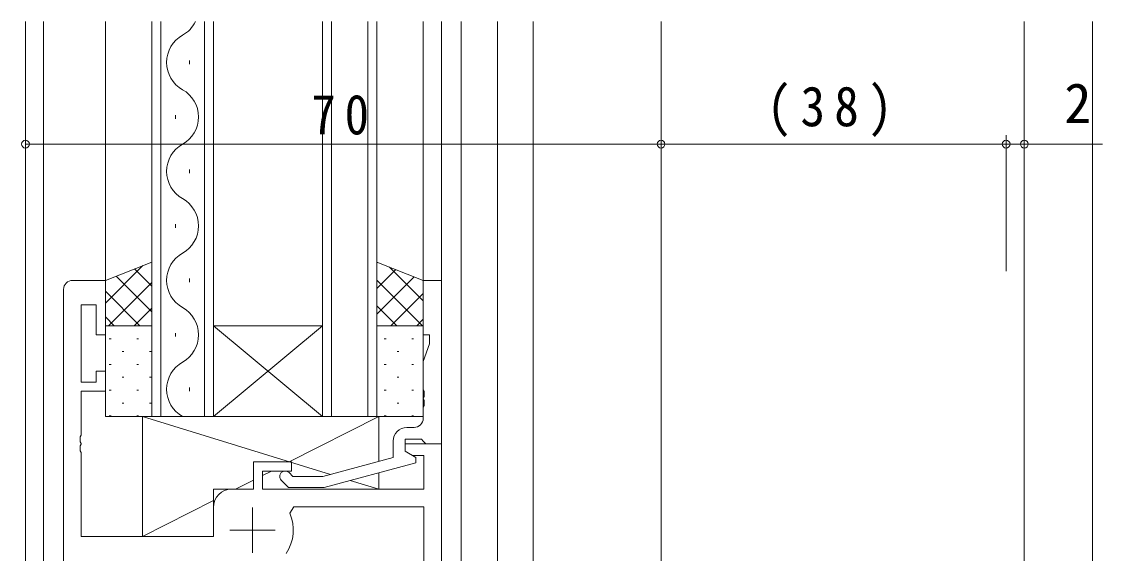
# Model space of a CAD drawing. Units: millimetres, scale not verified. Extents: x -594 to 539, y -420 to 386.
# Drawn here: x -421.2 to -302.1, y -58.5 to 0.1 of the extents above; entities that cross this region are included whole.
import ezdxf
from ezdxf.enums import TextEntityAlignment as Align

# ---------------------------------------------------------------- set-up
doc = ezdxf.new("R2010")
doc.units = ezdxf.units.MM
doc.header["$LTSCALE"] = 2
for name, color, linetype, lineweight in [('0-3_YKK_11', 7, 'Continuous', 9), ('0-5_YKK_12', 2, 'Continuous', 9), ('0-6_YKK_13', 4, 'Continuous', 9), ('0-8_YKK_D', 6, 'Continuous', 9), ('0-9_YSS_K', 3, 'Continuous', 9)]:
    doc.layers.add(name, color=color, linetype=linetype, lineweight=lineweight)
doc.styles.add('ＭＳ ゴシック', font='')
doc.styles.get('ＭＳ ゴシック').set_extended_font_data('MS Gothic')

msp = doc.modelspace()

# ---------------------------------------------------------------- linework, layer by layer
at = {"layer": '0-3_YKK_11'}
for p, q in [((-411.941, -28.434), (-415.541, -28.434)), ((-411.941, -34.434), (-411.941, -28.434)), ((-376.941, -28.434), (-376.941, -34.434)), ((-374.941, -28.434), (-376.941, -28.434)), ((-374.941, -46.434), (-374.941, -28.434)), ((-416.541, -29.434), (-416.541, -133.434)), ((-414.611, -31.134), (-412.941, -31.134)), ((-414.611, -39.634), (-414.611, -31.134)), ((-412.941, -31.134), (-412.941, -34.434)), ((-412.941, -34.434), (-411.941, -34.434)), ((-376.941, -34.434), (-376.241, -34.434)), ((-376.241, -34.434), (-376.241, -35.434)), ((-376.241, -35.434), (-376.941, -37.358)), ((-376.941, -37.358), (-376.941, -40.476)), ((-412.941, -38.434), (-412.941, -39.634)), ((-411.941, -38.434), (-412.941, -38.434)), ((-411.941, -40.634), (-411.941, -38.434)), ((-412.941, -39.634), (-414.611, -39.634)), ((-414.611, -40.634), (-411.941, -40.634)), ((-414.611, -45.476), (-414.611, -40.634)), ((-376.941, -40.476), (-376.821, -40.659)), ((-376.821, -41.209), (-376.941, -41.393)), ((-376.941, -41.393), (-376.941, -41.476)), ((-376.941, -41.476), (-376.821, -41.659)), ((-376.821, -40.659), (-376.821, -41.209)), ((-376.821, -42.209), (-376.941, -42.393)), ((-376.941, -42.393), (-376.941, -43.634)), ((-376.821, -41.659), (-376.821, -42.209)), ((-377.941, -44.634), (-378.741, -44.634)), ((-414.731, -45.659), (-414.611, -45.476)), ((-414.731, -46.209), (-414.731, -45.659)), ((-414.611, -46.393), (-414.731, -46.209)), ((-414.611, -46.476), (-414.611, -46.393)), ((-380.241, -46.134), (-380.241, -47.955)), ((-378.941, -45.934), (-377.141, -45.934)), ((-378.941, -47.234), (-378.941, -45.934)), ((-377.141, -45.934), (-376.941, -46.134)), ((-376.941, -46.134), (-376.641, -46.434)), ((-414.731, -46.659), (-414.611, -46.476)), ((-414.731, -47.209), (-414.731, -46.659)), ((-414.611, -47.393), (-414.731, -47.209)), ((-414.611, -56.634), (-414.611, -47.393)), ((-378.941, -46.434), (-378.941, -47.234)), ((-374.941, -46.434), (-378.941, -46.434)), ((-377.741, -47.927), (-378.941, -47.234)), ((-378.941, -47.234), (-378.075, -47.734)), ((-376.641, -46.434), (-374.941, -46.434)), ((-374.941, -120.434), (-374.941, -46.434)), ((-395.641, -48.434), (-395.641, -51.434)), ((-391.441, -48.434), (-395.641, -48.434)), ((-391.441, -49.434), (-391.441, -48.434)), ((-380.241, -47.955), (-388.003, -50.034)), ((-387.845, -51.234), (-377.741, -48.527)), ((-378.075, -47.734), (-376.871, -47.734)), ((-377.741, -48.527), (-377.741, -47.927)), ((-376.871, -47.734), (-376.871, -51.434)), ((-394.641, -49.434), (-391.441, -49.434)), ((-394.641, -51.434), (-394.641, -49.434)), ((-391.293, -50.034), (-391.717, -49.61)), ((-392.566, -50.459), (-391.79, -51.234)), ((-388.003, -50.034), (-391.293, -50.034)), ((-395.641, -51.434), (-398.041, -51.434)), ((-376.871, -51.434), (-394.641, -51.434)), ((-391.79, -51.234), (-387.845, -51.234)), ((-400.041, -53.434), (-400.041, -56.634)), ((-395.741, -53.434), (-395.741, -58.434)), ((-391.645, -54.071), (-391.19, -53.364)), ((-391.19, -53.364), (-376.871, -53.364)), ((-376.871, -53.364), (-376.871, -120.504)), ((-398.241, -55.934), (-393.241, -55.934)), ((-400.041, -56.634), (-414.611, -56.634))]:
    msp.add_line(p, q, dxfattribs=at)
for centre, radius, start, end in [((-415.541, -29.434), 1, 90, 179.99998), ((-377.941, -43.634), 1, 270, 359.99998), ((-378.741, -46.134), 1.5, 90, 179.99998), ((-392.141, -50.034), 0.6, 44.99998, 225), ((-398.041, -53.434), 2, 90, 179.99998), ((-395.741, -55.934), 4.5, 325.15007, 24.45636)]:
    msp.add_arc(centre, radius, start, end, dxfattribs=at)
at = {"layer": '0-5_YKK_12'}
for p, q in [((-420.741, 0.062), (-420.741, -166.434)), ((-418.741, 0.062), (-418.741, -133.438)), ((-411.941, 0.062), (-411.941, -28.438)), ((-406.841, -43.434), (-406.841, 0.062)), ((-405.841, 0.062), (-405.841, -43.434)), ((-401.041, -43.434), (-401.041, 0.062)), ((-400.041, 0.062), (-400.041, -43.434)), ((-388.041, -43.434), (-388.041, 0.062)), ((-387.041, 0.062), (-387.041, -43.434)), ((-383.041, -43.434), (-383.041, 0.062)), ((-382.041, 0.062), (-382.041, -43.434)), ((-376.941, 0.062), (-376.941, -28.438)), ((-374.941, 0.062), (-374.941, -28.738)), ((-372.741, 0.062), (-372.741, -133.438)), ((-368.741, 0.062), (-368.741, -113.434)), ((-364.841, 0.062), (-364.841, -113.434)), ((-350.741, 0.062), (-350.741, -151.434)), ((-310.741, 0.062), (-310.742, -151.434)), ((-402.681, -4.634), (-402.681, -4.234)), ((-404.201, -10.634), (-404.201, -10.234)), ((-402.681, -16.634), (-402.681, -16.234)), ((-404.201, -22.634), (-404.201, -22.234)), ((-402.681, -28.634), (-402.681, -28.234)), ((-404.201, -34.634), (-404.201, -34.234)), ((-388.041, -43.434), (-400.041, -33.434)), ((-400.041, -43.434), (-388.041, -33.434)), ((-400.041, -33.434), (-388.041, -33.434)), ((-402.681, -40.634), (-402.681, -40.234)), ((-400.041, -43.434), (-406.841, -43.434)), ((-400.041, -43.434), (-388.041, -43.434)), ((-382.041, -43.434), (-388.041, -43.434))]:
    msp.add_line(p, q, dxfattribs=at)
for centre, start, end in [((-405.118, 1.566), 299.20253, 334.05182), ((-401.765, -4.434), 119.20253, 240.79745), ((-405.118, -10.434), 299.20253, 60.79745), ((-401.765, -16.434), 119.20253, 240.79745), ((-405.118, -22.434), 299.20253, 60.79745), ((-401.765, -28.434), 119.20253, 240.79745), ((-405.118, -34.434), 299.20253, 60.79745), ((-401.765, -40.434), 119.20253, 240.79745)]:
    msp.add_arc(centre, 3.437, start, end, dxfattribs=at)
at = {"layer": '0-6_YKK_13'}
for p, q in [((-406.841, -26.434), (-411.941, -28.434)), ((-407.807, -26.813), (-411.941, -30.948)), ((-408.733, -27.176), (-406.841, -29.067)), ((-406.841, -33.434), (-406.841, -26.434)), ((-382.041, -26.434), (-376.941, -28.434)), ((-382.041, -33.434), (-382.041, -26.434)), ((-381.992, -26.454), (-382.041, -26.503)), ((-379.96, -27.251), (-382.041, -29.332)), ((-380.641, -26.984), (-376.941, -30.683)), ((-411.941, -28.434), (-411.941, -33.434)), ((-410.764, -27.973), (-406.841, -31.896)), ((-377.928, -28.047), (-382.041, -32.16)), ((-382.041, -28.411), (-377.018, -33.434)), ((-376.941, -28.434), (-376.941, -33.434)), ((-411.941, -29.624), (-408.131, -33.434)), ((-406.841, -28.676), (-411.6, -33.434)), ((-376.941, -29.889), (-380.487, -33.434)), ((-406.841, -31.505), (-408.771, -33.434)), ((-382.041, -31.24), (-379.847, -33.434)), ((-411.941, -32.452), (-410.96, -33.434)), ((-376.941, -32.717), (-377.659, -33.434)), ((-411.941, -33.434), (-406.841, -33.434)), ((-411.941, -43.434), (-411.941, -33.434)), ((-411.941, -33.434), (-406.841, -33.434)), ((-410.106, -33.455), (-409.906, -33.455)), ((-407.076, -33.455), (-406.876, -33.455)), ((-406.841, -33.434), (-406.841, -43.434)), ((-376.941, -33.434), (-382.041, -33.434)), ((-382.041, -33.434), (-382.041, -43.434)), ((-376.941, -33.434), (-382.041, -33.434)), ((-379.806, -33.455), (-379.606, -33.455)), ((-376.941, -43.434), (-376.941, -33.434)), ((-411.521, -34.87), (-411.321, -34.87)), ((-408.491, -34.87), (-408.291, -34.87)), ((-381.221, -34.87), (-381.021, -34.87)), ((-378.191, -34.87), (-377.991, -34.87)), ((-410.106, -36.285), (-409.906, -36.285)), ((-407.076, -36.285), (-406.876, -36.285)), ((-379.806, -36.285), (-379.606, -36.285)), ((-411.521, -37.7), (-411.321, -37.7)), ((-408.491, -37.7), (-408.291, -37.7)), ((-381.221, -37.7), (-381.021, -37.7)), ((-378.191, -37.7), (-377.991, -37.7)), ((-410.106, -39.115), (-409.906, -39.115)), ((-407.076, -39.115), (-406.876, -39.115)), ((-379.806, -39.115), (-379.606, -39.115)), ((-411.521, -40.53), (-411.321, -40.53)), ((-408.491, -40.53), (-408.291, -40.53)), ((-381.221, -40.53), (-381.021, -40.53)), ((-378.191, -40.53), (-377.991, -40.53)), ((-410.106, -41.945), (-409.906, -41.945)), ((-407.076, -41.945), (-406.876, -41.945)), ((-379.806, -41.945), (-379.606, -41.945)), ((-406.841, -43.434), (-411.941, -43.434)), ((-411.521, -43.36), (-411.321, -43.36)), ((-408.491, -43.36), (-408.291, -43.36)), ((-407.841, -56.634), (-407.841, -43.434)), ((-407.841, -43.434), (-381.841, -43.434)), ((-387.141, -49.804), (-407.841, -43.434)), ((-391.697, -48.438), (-381.841, -43.434)), ((-382.041, -43.434), (-376.941, -43.434)), ((-381.841, -43.434), (-381.841, -48.383)), ((-381.221, -43.36), (-381.021, -43.36)), ((-378.191, -43.36), (-377.991, -43.36)), ((-394.641, -49.933), (-393.66, -49.434)), ((-381.841, -49.626), (-381.841, -51.434)), ((-397.599, -51.434), (-395.641, -50.44)), ((-381.841, -51.434), (-384.983, -50.468)), ((-400.041, -51.434), (-400.041, -56.634)), ((-395.941, -51.434), (-400.041, -51.434)), ((-381.841, -51.434), (-394.341, -51.434)), ((-407.841, -56.634), (-400.041, -52.674)), ((-400.041, -56.634), (-407.841, -56.634))]:
    msp.add_line(p, q, dxfattribs=at)
at = {"layer": '0-8_YKK_D'}
for p, q in [((-420.741, -27.434), (-420.741, -12.434)), ((-350.741, -27.434), (-350.741, -12.434)), ((-350.741, -27.434), (-350.741, -12.434)), ((-312.741, -27.434), (-312.741, -12.434)), ((-312.741, -27.434), (-312.741, -12.434)), ((-310.742, -27.434), (-310.742, -12.434)), ((-350.741, -13.434), (-420.741, -13.434)), ((-350.741, -13.434), (-312.741, -13.434)), ((-312.741, -13.434), (-314.441, -13.434))]:
    msp.add_line(p, q, dxfattribs=at)
msp.add_lwpolyline([(-312.741, -13.434), (-310.742, -13.434), (-302.142, -13.434)], dxfattribs=at)
for centre in [(-420.741, -13.434), (-350.741, -13.434), (-350.741, -13.434), (-312.741, -13.434), (-312.741, -13.434), (-310.742, -13.434)]:
    msp.add_circle(centre, 0.425, dxfattribs=at)
at = {"layer": '0-9_YSS_K'}
msp.add_line((-303.241, 0.062), (-303.241, -151.434), dxfattribs=at)

# ---------------------------------------------------------------- texts
at = {"layer": '0-8_YKK_D', "color": 7, "style": 'ＭＳ ゴシック'}
msp.add_text('2', height=4.399, dxfattribs=at).set_placement((-306.342, -12.434), align=Align.BOTTOM_LEFT)
at = {"layer": '0-8_YKK_D', "color": 7, "char_height": 4.399, "attachment_point": 7, "style": 'ＭＳ ゴシック'}
for s, insert in [('\\T1.38;\\W0.9;(38)', (-339.101, -12.634)), ('\\T1.36;\\W0.9;70', (-389.261, -12.434))]:
    msp.add_mtext(s, dxfattribs=dict(at, insert=insert))

doc.saveas('drawing.dxf')
